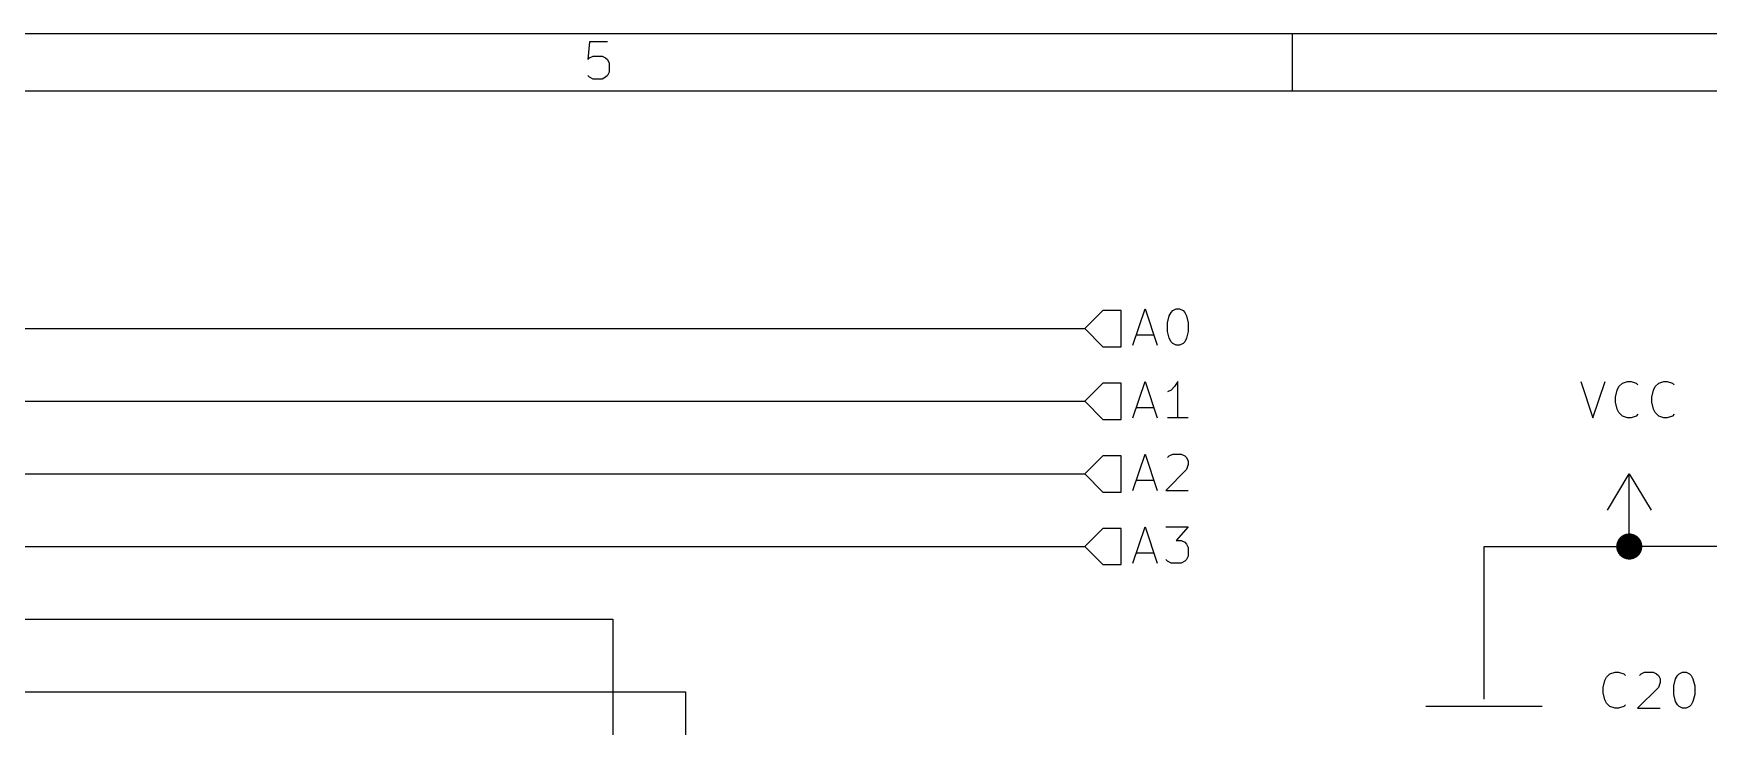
# Model space of a CAD drawing. Extents: x 0.4 to 16.1, y -11.3 to -0.4.
# Drawn here: x 8.502 to 10.809, y -1.348 to -0.394 of the extents above; entities that cross this region are included whole.
import ezdxf

# ---------------------------------------------------------------- set-up
doc = ezdxf.new("R2010")
doc.units = 0
doc.header["$MEASUREMENT"] = 0
for name, color, linetype in [('BROWN2', 54, 'CONTINUOUS'), ('CYAN2', 4, 'CONTINUOUS'), ('GREEN3', 91, 'CONTINUOUS'), ('RED2', 1, 'CONTINUOUS')]:
    doc.layers.add(name, color=color, linetype=linetype)

msp = doc.modelspace()

# ---------------------------------------------------------------- linework, layer by layer
at = {"layer": 'BROWN2', "linetype": 'CONTINUOUS'}
for p, q in [((9.975, -0.775), (9.95, -0.8)), ((10, -0.775), (9.975, -0.775)), ((10, -0.825), (10, -0.775)), ((10.0164, -0.8228), (10.033, -0.7728)), ((10.033, -0.7728), (10.0497, -0.8228)), ((10.064, -0.7919), (10.0664, -0.7823)), ((10.0664, -0.7823), (10.0688, -0.7776)), ((10.0688, -0.7776), (10.0711, -0.7752)), ((10.0711, -0.7752), (10.0759, -0.7728)), ((10.0759, -0.7728), (10.0807, -0.7728)), ((10.0807, -0.7728), (10.0854, -0.7752)), ((10.0854, -0.7752), (10.0878, -0.7776)), ((10.0878, -0.7776), (10.0902, -0.7823)), ((10.0902, -0.7823), (10.0926, -0.7919)), ((9.95, -0.8), (9.975, -0.825)), ((10.064, -0.8038), (10.064, -0.7919)), ((10.0664, -0.8133), (10.064, -0.8038)), ((10.0926, -0.8038), (10.0902, -0.8133)), ((10.0926, -0.7919), (10.0926, -0.8038)), ((9.975, -0.825), (10, -0.825)), ((10.0211, -0.8085), (10.0449, -0.8085)), ((10.0688, -0.818), (10.0664, -0.8133)), ((10.0711, -0.8204), (10.0688, -0.818)), ((10.0759, -0.8228), (10.0711, -0.8204)), ((10.0807, -0.8228), (10.0759, -0.8228)), ((10.0854, -0.8204), (10.0807, -0.8228)), ((10.0878, -0.818), (10.0854, -0.8204)), ((10.0902, -0.8133), (10.0878, -0.818)), ((9.975, -0.875), (9.95, -0.9)), ((10, -0.875), (9.975, -0.875)), ((10, -0.925), (10, -0.875)), ((10.0164, -0.9228), (10.033, -0.8728)), ((10.033, -0.8728), (10.0497, -0.9228)), ((10.0783, -0.8728), (10.0735, -0.8799)), ((10.0783, -0.9228), (10.0783, -0.8728)), ((10.0688, -0.8847), (10.064, -0.8871)), ((10.0735, -0.8799), (10.0688, -0.8847)), ((9.95, -0.9), (9.975, -0.925)), ((10.0211, -0.9085), (10.0449, -0.9085)), ((10.0926, -0.9228), (10.064, -0.9228)), ((9.975, -0.925), (10, -0.925)), ((9.975, -0.975), (9.95, -1)), ((10, -0.975), (9.975, -0.975)), ((10, -1.025), (10, -0.975)), ((10.0164, -1.0228), (10.033, -0.9728)), ((10.033, -0.9728), (10.0497, -1.0228)), ((10.064, -0.9776), (10.0664, -0.9752)), ((10.0664, -0.9752), (10.0711, -0.9728)), ((10.0711, -0.9728), (10.083, -0.9728)), ((10.083, -0.9728), (10.0878, -0.9752)), ((10.0878, -0.9752), (10.0902, -0.9776)), ((10.0902, -0.9776), (10.0926, -0.9823)), ((10.0926, -0.9871), (10.0902, -0.9942)), ((10.0926, -0.9823), (10.0926, -0.9871)), ((9.95, -1), (9.975, -1.025)), ((10.0211, -1.0085), (10.0449, -1.0085)), ((10.0902, -0.9942), (10.0616, -1.0228)), ((9.975, -1.025), (10, -1.025)), ((10.0616, -1.0228), (10.0926, -1.0228)), ((9.975, -1.075), (9.95, -1.1)), ((10, -1.075), (9.975, -1.075)), ((10, -1.125), (10, -1.075)), ((10.0164, -1.1228), (10.033, -1.0728)), ((10.033, -1.0728), (10.0497, -1.1228)), ((10.0616, -1.0728), (10.0926, -1.0728)), ((10.0926, -1.0728), (10.0759, -1.0919)), ((9.95, -1.1), (9.975, -1.125)), ((10.0759, -1.0919), (10.083, -1.0919)), ((10.083, -1.0919), (10.0878, -1.0942)), ((10.0878, -1.0942), (10.0902, -1.0966)), ((10.0902, -1.0966), (10.0926, -1.1014)), ((10.0926, -1.1014), (10.0926, -1.1133)), ((9.975, -1.125), (10, -1.125)), ((10.0211, -1.1085), (10.0449, -1.1085)), ((10.064, -1.1204), (10.0616, -1.118)), ((10.0688, -1.1228), (10.064, -1.1204)), ((10.083, -1.1228), (10.0688, -1.1228)), ((10.0878, -1.1204), (10.083, -1.1228)), ((10.0902, -1.118), (10.0878, -1.1204)), ((10.0926, -1.1133), (10.0902, -1.118))]:
    msp.add_line(p, q, dxfattribs=at)
at = {"layer": 'CYAN2', "linetype": 'CONTINUOUS'}
for p, q in [((10.6333, -0.8728), (10.65, -0.9228)), ((10.65, -0.9228), (10.6667, -0.8728)), ((10.6857, -0.8799), (10.6905, -0.8752)), ((10.6905, -0.8752), (10.6976, -0.8728)), ((10.6976, -0.8728), (10.7024, -0.8728)), ((10.7024, -0.8728), (10.7095, -0.8752)), ((10.7095, -0.8752), (10.7119, -0.8776)), ((10.7357, -0.8799), (10.7405, -0.8752)), ((10.7405, -0.8752), (10.7476, -0.8728)), ((10.7476, -0.8728), (10.7524, -0.8728)), ((10.7524, -0.8728), (10.7595, -0.8752)), ((10.7595, -0.8752), (10.7619, -0.8776)), ((10.681, -0.8942), (10.6833, -0.8847)), ((10.681, -0.9014), (10.681, -0.8942)), ((10.6833, -0.8847), (10.6857, -0.8799)), ((10.731, -0.8942), (10.7333, -0.8847)), ((10.731, -0.9014), (10.731, -0.8942)), ((10.7333, -0.8847), (10.7357, -0.8799)), ((10.6833, -0.9109), (10.681, -0.9014)), ((10.6857, -0.9157), (10.6833, -0.9109)), ((10.6905, -0.9204), (10.6857, -0.9157)), ((10.6976, -0.9228), (10.6905, -0.9204)), ((10.7024, -0.9228), (10.6976, -0.9228)), ((10.7095, -0.9204), (10.7024, -0.9228)), ((10.7119, -0.918), (10.7095, -0.9204)), ((10.7333, -0.9109), (10.731, -0.9014)), ((10.7357, -0.9157), (10.7333, -0.9109)), ((10.7405, -0.9204), (10.7357, -0.9157)), ((10.7476, -0.9228), (10.7405, -0.9204)), ((10.7524, -0.9228), (10.7476, -0.9228)), ((10.7595, -0.9204), (10.7524, -0.9228)), ((10.7619, -0.918), (10.7595, -0.9204)), ((10.6639, -1.2942), (10.6663, -1.2847)), ((10.6639, -1.2942), (10.6663, -1.2847)), ((10.6663, -1.2847), (10.6687, -1.2799)), ((10.6663, -1.2847), (10.6687, -1.2799)), ((10.6687, -1.2799), (10.6734, -1.2752)), ((10.6687, -1.2799), (10.6734, -1.2752)), ((10.6734, -1.2752), (10.6806, -1.2728)), ((10.6734, -1.2752), (10.6806, -1.2728)), ((10.6806, -1.2728), (10.6853, -1.2728)), ((10.6806, -1.2728), (10.6853, -1.2728)), ((10.6853, -1.2728), (10.6925, -1.2752)), ((10.6853, -1.2728), (10.6925, -1.2752)), ((10.6925, -1.2752), (10.6949, -1.2776)), ((10.6925, -1.2752), (10.6949, -1.2776)), ((10.7139, -1.2776), (10.7163, -1.2752)), ((10.7139, -1.2776), (10.7163, -1.2752)), ((10.7163, -1.2752), (10.721, -1.2728)), ((10.7163, -1.2752), (10.721, -1.2728)), ((10.721, -1.2728), (10.7329, -1.2728)), ((10.721, -1.2728), (10.7329, -1.2728)), ((10.7329, -1.2728), (10.7377, -1.2752)), ((10.7329, -1.2728), (10.7377, -1.2752)), ((10.7377, -1.2752), (10.7401, -1.2776)), ((10.7377, -1.2752), (10.7401, -1.2776)), ((10.7401, -1.2776), (10.7425, -1.2823)), ((10.7401, -1.2776), (10.7425, -1.2823)), ((10.7425, -1.2871), (10.7401, -1.2942)), ((10.7425, -1.2871), (10.7401, -1.2942)), ((10.7425, -1.2823), (10.7425, -1.2871)), ((10.7425, -1.2823), (10.7425, -1.2871)), ((10.7615, -1.2918), (10.7639, -1.2823)), ((10.7615, -1.2918), (10.7639, -1.2823)), ((10.7615, -1.3038), (10.7615, -1.2918)), ((10.7615, -1.3038), (10.7615, -1.2918)), ((10.7639, -1.2823), (10.7663, -1.2776)), ((10.7639, -1.2823), (10.7663, -1.2776)), ((10.7663, -1.2776), (10.7687, -1.2752)), ((10.7663, -1.2776), (10.7687, -1.2752)), ((10.7687, -1.2752), (10.7734, -1.2728)), ((10.7687, -1.2752), (10.7734, -1.2728)), ((10.7734, -1.2728), (10.7782, -1.2728)), ((10.7734, -1.2728), (10.7782, -1.2728)), ((10.7782, -1.2728), (10.7829, -1.2752)), ((10.7782, -1.2728), (10.7829, -1.2752)), ((10.7829, -1.2752), (10.7853, -1.2776)), ((10.7829, -1.2752), (10.7853, -1.2776)), ((10.7853, -1.2776), (10.7877, -1.2823)), ((10.7853, -1.2776), (10.7877, -1.2823)), ((10.7877, -1.2823), (10.7901, -1.2918)), ((10.7877, -1.2823), (10.7901, -1.2918)), ((10.7901, -1.2918), (10.7901, -1.3038)), ((10.7901, -1.2918), (10.7901, -1.3038)), ((10.6639, -1.3014), (10.6639, -1.2942)), ((10.6639, -1.3014), (10.6639, -1.2942)), ((10.6663, -1.3109), (10.6639, -1.3014)), ((10.6663, -1.3109), (10.6639, -1.3014)), ((10.6687, -1.3157), (10.6663, -1.3109)), ((10.6687, -1.3157), (10.6663, -1.3109)), ((10.7401, -1.2942), (10.7115, -1.3228)), ((10.7401, -1.2942), (10.7115, -1.3228)), ((10.7639, -1.3133), (10.7615, -1.3038)), ((10.7639, -1.3133), (10.7615, -1.3038)), ((10.7663, -1.318), (10.7639, -1.3133)), ((10.7663, -1.318), (10.7639, -1.3133)), ((10.7877, -1.3133), (10.7853, -1.318)), ((10.7877, -1.3133), (10.7853, -1.318)), ((10.7901, -1.3038), (10.7877, -1.3133)), ((10.7901, -1.3038), (10.7877, -1.3133)), ((10.6734, -1.3204), (10.6687, -1.3157)), ((10.6734, -1.3204), (10.6687, -1.3157)), ((10.6806, -1.3228), (10.6734, -1.3204)), ((10.6806, -1.3228), (10.6734, -1.3204)), ((10.6853, -1.3228), (10.6806, -1.3228)), ((10.6853, -1.3228), (10.6806, -1.3228)), ((10.6925, -1.3204), (10.6853, -1.3228)), ((10.6925, -1.3204), (10.6853, -1.3228)), ((10.6949, -1.318), (10.6925, -1.3204)), ((10.6949, -1.318), (10.6925, -1.3204)), ((10.7115, -1.3228), (10.7425, -1.3228)), ((10.7115, -1.3228), (10.7425, -1.3228)), ((10.7687, -1.3204), (10.7663, -1.318)), ((10.7687, -1.3204), (10.7663, -1.318)), ((10.7734, -1.3228), (10.7687, -1.3204)), ((10.7734, -1.3228), (10.7687, -1.3204)), ((10.7782, -1.3228), (10.7734, -1.3228)), ((10.7782, -1.3228), (10.7734, -1.3228)), ((10.7829, -1.3204), (10.7782, -1.3228)), ((10.7829, -1.3204), (10.7782, -1.3228)), ((10.7853, -1.318), (10.7829, -1.3204)), ((10.7853, -1.318), (10.7829, -1.3204))]:
    msp.add_line(p, q, dxfattribs=at)
at = {"layer": 'GREEN3', "linetype": 'CONTINUOUS'}
for p, q in [((5.25, -0.8), (9.95, -0.8)), ((5.35, -0.9), (9.95, -0.9)), ((5.45, -1), (9.95, -1)), ((5.55, -1.1), (9.95, -1.1)), ((10.5, -1.1), (10.7, -1.1)), ((10.5, -1.2), (10.5, -1.1)), ((10.9, -1.1), (10.7, -1.1)), ((5.65, -1.2), (9.3, -1.2)), ((9.3, -1.2), (9.3, -1.85)), ((5.75, -1.3), (9.4, -1.3)), ((9.4, -1.3), (9.4, -1.85))]:
    msp.add_line(p, q, dxfattribs=at)
at = {"layer": 'GREEN3', "const_width": 0.018}
msp.add_lwpolyline([(10.691, -1.1, 1), (10.709, -1.1, 1)], format="xyb", close=True, dxfattribs=at)
at = {"layer": 'RED2', "linetype": 'CONTINUOUS'}
for p, q in [((0.3937, -0.3937), (16.1413, -0.3937)), ((9.268, -0.4053), (9.2656, -0.4296)), ((9.2924, -0.4053), (9.268, -0.4053)), ((10.2362, -0.4724), (10.2362, -0.3937)), ((9.2656, -0.4296), (9.268, -0.4272)), ((9.268, -0.4272), (9.2729, -0.4248)), ((9.2729, -0.4248), (9.2851, -0.4248)), ((9.2851, -0.4248), (9.29, -0.4272)), ((9.29, -0.4272), (9.2924, -0.4296)), ((9.2924, -0.4296), (9.2948, -0.4345)), ((9.2948, -0.4345), (9.2948, -0.4467)), ((9.268, -0.454), (9.2656, -0.4516)), ((9.2729, -0.4564), (9.268, -0.454)), ((9.2851, -0.4564), (9.2729, -0.4564)), ((9.29, -0.454), (9.2851, -0.4564)), ((9.2924, -0.4516), (9.29, -0.454)), ((9.2948, -0.4467), (9.2924, -0.4516)), ((0.4724, -0.4724), (16.0626, -0.4724)), ((10.67, -1.05), (10.7, -1)), ((10.7, -1), (10.73, -1.05)), ((10.7, -1.1), (10.7, -1)), ((10.5, -1.31), (10.5, -1.2)), ((10.5, -1.31), (10.5, -1.2)), ((10.42, -1.32), (10.58, -1.32))]:
    msp.add_line(p, q, dxfattribs=at)

doc.saveas('drawing.dxf')
